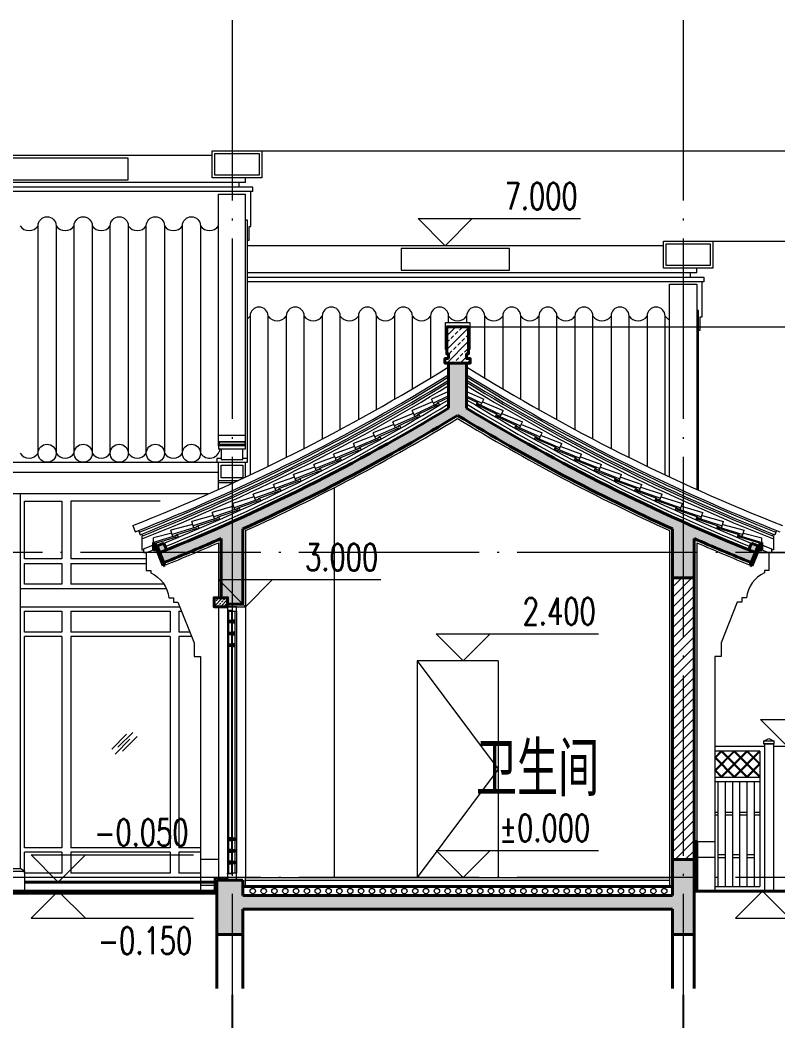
# Model space of a CAD drawing. Extents: x 577108 to 1042908, y 41950 to 81950.
# Drawn here: x 817575 to 825975, y 48706 to 59795 of the extents above; entities that cross this region are included whole.
import ezdxf

# ---------------------------------------------------------------- set-up
doc = ezdxf.new("R2010")
doc.units = 0
doc.header["$LTSCALE"] = 1000
doc.header["$MEASUREMENT"] = 0
doc.linetypes.add('DOTE', pattern=[2.42, 2, -0.2, 0.02, -0.2])
doc.layers.get('0').update_dxf_attribs({"linetype": 'CONTINUOUS', "lineweight": 13})
doc.layers.get('Defpoints').update_dxf_attribs({"linetype": 'CONTINUOUS', "lineweight": 5})
for name, color, linetype, lineweight in [('AXIS', 3, 'CONTINUOUS', 15), ('DIM_ELEV', 3, 'CONTINUOUS', 15), ('DOOR', 2, 'CONTINUOUS', 5), ('DOTE', 1, 'DOTE', 0), ('hatch', 8, 'CONTINUOUS', 5), ('LM-1', 7, 'CONTINUOUS', 18), ('LM-2', 8, 'CONTINUOUS', 18), ('LM-3', 251, 'CONTINUOUS', 5), ('LM-L', 7, 'CONTINUOUS', 15), ('LM-S', 8, 'CONTINUOUS', 5), ('PUB_TEXT', 7, 'CONTINUOUS', 20), ('REVISION', 1, 'CONTINUOUS', 5), ('wall', 2, 'CONTINUOUS', 40), ('姓名', 7, 'CONTINUOUS', 15), ('瓦1', 8, 'CONTINUOUS', 15), ('瓦2', 2, 'CONTINUOUS', 15), ('粉刷线', 251, 'CONTINUOUS', 0)]:
    doc.layers.add(name, color=color, linetype=linetype, lineweight=lineweight)
doc.styles.add('_TCH_DIM', font='SIMPLEX', dxfattribs={"bigfont": 'GBCBIG'})
doc.styles.add('DIM_FONT', font='SIMPLEX.shx', dxfattribs={"width": 0.8, "bigfont": 'hztxt.shx'})
doc.styles.add('HZ', font='romanc.shx', dxfattribs={"width": 0.7, "bigfont": 'hzdx.shx'})
doc.dimstyles.new('DIMN', dxfattribs={"dimtxt": 300, "dimasz": 100, "dimexe": 250, "dimexo": 300, "dimgap": 150, "dimtad": 1, "dimdec": 0, "dimzin": 0, "dimdsep": 46, "dimtxsty": 'DIM_FONT', "dimblk": 'ARCHTICK', "dimcen": 0.09, "dimclrt": 7, "dimazin": 2, "dimtfac": 1, "dimtdec": 0, "dimtix": 1, "dimtmove": 2, "dimatfit": 3, "dimldrblk": 'ARCHTICK', "dimfxl": 0, "dimtolj": 1, "dimtzin": 0, "dimarcsym": 0})
pattern_1 = [(45, (-236165.48, -386591.74), (-53.0330086, 53.0330086), []), (50, (-236165.48, -386591.74), (215.178055, -18.82564), [22.5, -247.5]), (355, (-236165.48, -386591.74), (-41.6254, 225.65764), [18, -198]), (100.4514, (-236147.54, -386593.31), (173.552815, 206.831863), [19.122057, -210.342634]), (46.1842, (-236165.48, -386531.74), (320.172315, -49.655704), [33.75, -371.25]), (96.6356, (-236138.8, -386535.88), (280.39881, 292.23536), [28.68309, -315.5139]), (351.1842, (-236165.48, -386531.74), (280.39858, 292.23558), [27, -297]), (21, (-236135.48, -386546.74), (179.072116, -120.785667), [22.5, -247.5]), (326, (-236135.48, -386546.74), (72.9946, 217.545014), [18, -198]), (71.4514, (-236120.55, -386556.8), (252.06679, 96.75915), [19.122057, -210.342634]), (37.5, (-236165.48, -386591.74), (3.6479566, 99.868156), [0, -195.6, 0, -201, 0, -198.75]), (7.5, (-236165.48, -386591.74), (78.920861, 118.323514), [0, -114.6, 0, -191.1, 0, -75.75]), (327.5, (-236232.38, -386591.74), (160.146731, -6.7664615), [0, -75, 0, -234, 0, -310.5]), (317.5, (-236262.38, -386591.74), (174.95585, 30.031495), [0, -97.5, 0, -155.4, 0, -220.5])]

# ---------------------------------------------------------------- blocks, each defined once
blk = doc.blocks.new('wa1')
at = {"layer": '瓦1'}
for p in [(-296, 55), (-47, 71)]:
    blk.add_line(p, (-291, 105), dxfattribs=at)
at = {"layer": '瓦2', "color": 2}
for p, q in [((-298, 33), (-296, 55)), ((-298, 33), (-258, 29)), ((2, 25), (-296, 55)), ((-258, 36), (-14, 11)), ((-258, 36), (-258, 29)), ((-14, 11), (-15, 1)), ((-15, 1), (0, 0)), ((2, 25), (0, 0))]:
    blk.add_line(p, q, dxfattribs=at)
blk = doc.blocks.new('M1')
at = {"layer": 'DOOR', "color": 8}
for p, q in [((-0.15, -0.1), (0.014, 0.064)), ((-0.112, -0.156), (0.052, 0.008)), ((-0.081, -0.081), (0.084, 0.083)), ((-0.03, -0.125), (0.134, 0.039))]:
    blk.add_line(p, q, dxfattribs=at)
blk = doc.blocks.new('_ArchTick')
at = {"color": 0, "linetype": 'ByBlock', "const_width": 0.4}
blk.add_lwpolyline([(-0.5, -0.5), (0.5, 0.5)], dxfattribs=at)
blk = doc.blocks.new('*D100')
at = {"layer": 'AXIS', "color": 0, "lineweight": -2, "transparency": 16777216}
for p, q in [((812425, 48995), (812425, 47045)), ((819925, 48995), (819925, 47045)), ((812425, 47295), (819925, 47295))]:
    blk.add_line(p, q, dxfattribs=at)
at = {"layer": 'Defpoints', "color": 0, "transparency": 16777216}
for p in [(812425, 49295), (819925, 49295), (819925, 47295)]:
    blk.add_point(p, dxfattribs=at)
at = {"layer": 'AXIS', "color": 0, "lineweight": -2, "transparency": 16777216, "xscale": 100, "yscale": 100, "zscale": 100, "rotation": 180}
blk.add_blockref('_ArchTick', (812425, 47295), dxfattribs=at)
at = {"layer": 'AXIS', "color": 0, "lineweight": -2, "transparency": 16777216, "xscale": 100, "yscale": 100, "zscale": 100}
blk.add_blockref('_ArchTick', (819925, 47295), dxfattribs=at)
at = {"layer": 'AXIS', "color": 7, "transparency": 16777216, "insert": (816175, 47595), "char_height": 300, "attachment_point": 5, "style": 'DIM_FONT'}
blk.add_mtext('\\A1;7500', dxfattribs=at)
blk = doc.blocks.new('*D101')
at = {"layer": 'AXIS', "color": 0, "lineweight": -2, "transparency": 16777216}
for p, q in [((819925, 48995), (819925, 47045)), ((824925, 48995), (824925, 47045)), ((819925, 47295), (824925, 47295))]:
    blk.add_line(p, q, dxfattribs=at)
at = {"layer": 'Defpoints', "color": 0, "transparency": 16777216}
for p in [(819925, 49295), (824925, 49295), (824925, 47295)]:
    blk.add_point(p, dxfattribs=at)
at = {"layer": 'AXIS', "color": 0, "lineweight": -2, "transparency": 16777216, "xscale": 100, "yscale": 100, "zscale": 100, "rotation": 180}
blk.add_blockref('_ArchTick', (819925, 47295), dxfattribs=at)
at = {"layer": 'AXIS', "color": 0, "lineweight": -2, "transparency": 16777216, "xscale": 100, "yscale": 100, "zscale": 100}
blk.add_blockref('_ArchTick', (824925, 47295), dxfattribs=at)
at = {"layer": 'AXIS', "color": 7, "transparency": 16777216, "insert": (822425, 47595), "char_height": 300, "attachment_point": 5, "style": 'DIM_FONT'}
blk.add_mtext('\\A1;5000', dxfattribs=at)
blk = doc.blocks.new('*D102')
at = {"layer": 'AXIS', "color": 0, "lineweight": -2, "transparency": 16777216}
for p, q in [((824925, 48995), (824925, 47045)), ((827925, 48995), (827925, 47045)), ((824925, 47295), (827925, 47295))]:
    blk.add_line(p, q, dxfattribs=at)
at = {"layer": 'Defpoints', "color": 0, "transparency": 16777216}
for p in [(824925, 49295), (827925, 49295), (827925, 47295)]:
    blk.add_point(p, dxfattribs=at)
at = {"layer": 'AXIS', "color": 0, "lineweight": -2, "transparency": 16777216, "xscale": 100, "yscale": 100, "zscale": 100, "rotation": 180}
blk.add_blockref('_ArchTick', (824925, 47295), dxfattribs=at)
at = {"layer": 'AXIS', "color": 0, "lineweight": -2, "transparency": 16777216, "xscale": 100, "yscale": 100, "zscale": 100}
blk.add_blockref('_ArchTick', (827925, 47295), dxfattribs=at)
at = {"layer": 'AXIS', "color": 7, "transparency": 16777216, "insert": (826425, 47595), "char_height": 300, "attachment_point": 5, "style": 'DIM_FONT'}
blk.add_mtext('\\A1;3000', dxfattribs=at)
blk = doc.blocks.new('*D103')
at = {"layer": 'AXIS', "color": 0, "lineweight": -2, "transparency": 16777216}
for p, q in [((794425, 48995), (794425, 46245)), ((824925, 48995), (824925, 46245)), ((794425, 46495), (824925, 46495))]:
    blk.add_line(p, q, dxfattribs=at)
at = {"layer": 'Defpoints', "color": 0, "transparency": 16777216}
for p in [(794425, 49295), (824925, 49295), (824925, 46495)]:
    blk.add_point(p, dxfattribs=at)
at = {"layer": 'AXIS', "color": 0, "lineweight": -2, "transparency": 16777216, "xscale": 100, "yscale": 100, "zscale": 100, "rotation": 180}
blk.add_blockref('_ArchTick', (794425, 46495), dxfattribs=at)
at = {"layer": 'AXIS', "color": 0, "lineweight": -2, "transparency": 16777216, "xscale": 100, "yscale": 100, "zscale": 100}
blk.add_blockref('_ArchTick', (824925, 46495), dxfattribs=at)
at = {"layer": 'AXIS', "color": 7, "transparency": 16777216, "insert": (809675, 46795), "char_height": 300, "attachment_point": 5, "style": 'DIM_FONT'}
blk.add_mtext('\\A1;30500', dxfattribs=at)

msp = doc.modelspace()

# ---------------------------------------------------------------- hatches: boundary and pattern name
at = {"layer": 'hatch'}
h = msp.add_hatch(dxfattribs=at)
h.set_pattern_fill('天然石材', color=256, scale=20, angle=90, style=0)
h.set_pattern_definition([(45, (737074.02, -50451.48), (-75.23616, 75.23616), []), (45, (737111.02, -50489.68), (-75.23616, 75.23616), [42, -24])])
h.paths.add_polyline_path([(822544.6627, 56395.1748), (822304.6627, 56395.1748), (822304.6627, 56095.1748), (822324.6627, 56095.1748), (822324.6627, 56045.1748), (822284.6627, 56045.1748), (822284.6627, 55995.1748), (822564.6627, 55995.1748), (822564.6627, 56045.1748), (822524.6627, 56045.1748), (822524.6627, 56095.1748), (822544.6627, 56095.1748)])
h = msp.add_hatch(dxfattribs=at)
h.set_pattern_fill('钢筋混凝土', color=256, scale=30, style=0)
h.set_pattern_definition(pattern_1)
h.paths.add_polyline_path([(825044.6627, 53615.0354), (825044.6627, 54050.7809, 0.0077881002), (825679.902, 53783.8353), (825724.6627, 53895.1748, -0.0407232041), (822524.6627, 55495.1748), (822524.6627, 55995.1748), (822324.6627, 55995.1748), (822324.6627, 55495.1748), (822324.6627, 55495.1748, -0.0407232042), (819124.6627, 53895.1748), (819169.4234, 53783.8353, 0.0077881002), (819804.6627, 54050.7809), (819804.6627, 53395.1748), (819874.6627, 53395.1748), (819874.6627, 53325.1748), (820044.6627, 53325.1748), (820044.6627, 54157.7676, 0.0304520894), (822424.6627, 55415.5237, 0.0304520894), (824804.6627, 54157.7676), (824804.6627, 53615.0354)])
h.paths.add_polyline_path([(825724.6627, 53895.1748), (825754.5031, 53969.4011, -0.0009090932), (825680.6008, 53999.2675), (825650.4906, 53925.1502, 0.0009090932)])
h.paths.add_polyline_path([(819094.8223, 53969.4011), (819124.6627, 53895.1748, 0.0009090932), (819198.8348, 53925.1502), (819168.7246, 53999.2675, -0.0009090932)])
h = msp.add_hatch(dxfattribs=at)
h.set_pattern_fill('普通砖', color=256, scale=30, style=0)
h.set_pattern_definition([(45, (-236165.48, -386534.44), (-56.427121, 56.427121), [])])
h.paths.add_polyline_path([(825044.6627, 50495.1748), (825044.6627, 53615.0354), (824804.6627, 53615.0354), (824804.6627, 50495.1748)])
h = msp.add_hatch(dxfattribs=at)
h.set_pattern_fill('天然石材', color=256, scale=10, style=0)
h.set_pattern_definition([(45, (-236165.476, -388663.83), (-37.6180808, 37.6180808), []), (45, (-236146.976, -388682.93), (-37.6180808, 37.6180808), [21, -12])])
h.paths.add_polyline_path([(819724.6627, 53295.1748), (819724.6627, 53395.1748), (819874.6627, 53395.1748), (819874.6627, 53295.1748)])
h = msp.add_hatch(dxfattribs=at)
h.set_pattern_fill('天然石材', color=256, scale=5, style=0)
h.set_pattern_definition([(45, (-444716.233, -410673.382), (-18.8090404, 18.8090404), []), (45, (-444706.983, -410682.932), (-18.8090404, 18.8090404), [10.5, -6])])
h.paths.add_polyline_path([(825074.6627, 50695.1748), (825044.6627, 50695.1748), (825044.6627, 50145.1748), (825074.6627, 50145.1748)])
h = msp.add_hatch(dxfattribs=at)
h.set_pattern_fill('钢筋混凝土', color=256, scale=30, style=0)
h.set_pattern_definition(pattern_1)
h.paths.add_polyline_path([(825044.6627, 49665.1748), (825044.6627, 50495.1748), (824804.6627, 50495.1748), (824804.6627, 50095.1748), (820044.6627, 50095.1748), (820044.6627, 50265.1748), (819754.6627, 50265.1748), (819754.6627, 49665.1748), (820044.6627, 49665.1748), (820044.6627, 49945.1748), (824804.6627, 49945.1748), (824804.6627, 49665.1748)])
h = msp.add_hatch(dxfattribs=at)
h.set_pattern_fill('天然石材', color=256, scale=5, style=0)
h.set_pattern_definition([(45, (-236165.476, -386582.193), (-18.8090404, 18.8090404), []), (45, (-236156.226, -386591.743), (-18.8090404, 18.8090404), [10.5, -6])])
h.paths.add_polyline_path([(819874.6627, 50295.1748), (819727.1627, 50295.1748), (819727.1627, 50292.6748), (819739.6627, 50280.1748), (819874.6627, 50280.1748)])
h.paths.add_polyline_path([(819739.6627, 50280.1748), (819727.1627, 50292.6748), (819724.6627, 50292.6748), (819724.6627, 50145.1748), (819739.6627, 50145.1748)])
at = {"layer": 'LM-S'}
h = msp.add_hatch(dxfattribs=at)
h.set_pattern_fill('文化石01', color=256, scale=500, style=0)
h.set_pattern_definition([(0, (-444716.2, -410683), (9e-13, 4000), [3000, -1000]), (0, (-444716.2, -410483), (9e-13, 4000), [-1200, 1200, -600, 1000]), (0, (-444716.2, -410283), (9e-13, 4000), [-1800, 2200]), (0, (-444716.2, -410083), (9e-13, 4000), [1800, -2200]), (0, (-444716.2, -409883), (9e-13, 4000), [-800, 3200]), (0, (-444716.2, -409683), (9e-13, 4000), [1400, -1000, 1200, -400]), (0, (-443316.2, -409483), (9e-13, 4000), [3200, -800]), (0, (-444916.2, -409283), (9e-13, 4000), [2200, -1800]), (0, (-445516.2, -409083), (9e-13, 4000), [1800, -2200]), (0, (-444716.2, -408883), (9e-13, 4000), [3200, -800]), (0, (-444716.2, -408683), (9e-13, 4000), [-1600, 1000, -600, 800]), (0, (-442716.2, -408483), (9e-13, 4000), [2400, -1600]), (0, (-444316.2, -408283), (9e-13, 4000), [1600, -800, 600, -1000]), (0, (-443516.2, -408083), (9e-13, 4000), [1600, -600, 1000, -800]), (0, (-441916.2, -407883), (9e-13, 4000), [2400, -1600]), (0, (-443516.2, -407683), (9e-13, 4000), [1600, -2400]), (0, (-442716.2, -407483), (9e-13, 4000), [1800, -2200]), (0, (-442716.2, -407283), (9e-13, 4000), [-1200, 2800]), (0, (-443916.2, -407083), (9e-13, 4000), [1200, -2800]), (0, (-442716.2, -406883), (9e-13, 4000), [2800, -1200]), (90, (-444716.2, -409083), (-4000, 1e-12), [600, -1600, 1400, -400]), (90, (-444316.2, -408883), (-4000, 1e-12), [1000, -600, 400, -2000]), (90, (-444116.2, -409683), (-4000, 1e-12), [400, -3600]), (90, (-443916.2, -410083), (-4000, 1e-12), [400, -2400, 600, -600]), (90, (-443716.2, -409283), (-4000, 1e-12), [400, -3600]), (90, (-443516.2, -410683), (-4000, 1e-12), [600, -1800, 1000, -600]), (90, (-443316.2, -409883), (-4000, 1e-12), [600, -3400]), (90, (-443116.2, -408883), (-4000, 1e-12), [600, -200, 400, -2800]), (90, (-442916.2, -410483), (-4000, 1e-12), [600, -3400]), (90, (-442716.2, -409483), (-4000, 1e-12), [600, -200, 600, -400, 1000, -1200]), (90, (-442316.2, -409483), (-4000, 1e-12), [-2800, 400, -400, 400]), (90, (-442116.2, -408883), (-4000, 1e-12), [400, -3600]), (90, (-441916.2, -410283), (-4000, 1e-12), [400, -1400, 1000, -1200]), (90, (-441716.2, -409683), (-4000, 1e-12), [200, -2600, 600, -600]), (90, (-441516.2, -409483), (-4000, 1e-12), [1000, -1000, 600, -1400]), (90, (-441316.2, -408483), (-4000, 1e-12), [600, -1000, 400, -2000]), (90, (-441116.2, -409883), (-4000, 1e-12), [400, -3600]), (90, (-440916.2, -409483), (-4000, 1e-12), [400, -1200, 600, -1800])])
h.paths.add_polyline_path([(825274.6627, 50695.1748), (825074.6627, 50695.1748), (825074.6627, 50145.1748), (825274.6627, 50145.1748)])
h.paths.add_polyline_path([(827774.6627, 50695.1748), (827574.6627, 50695.1748), (827574.6627, 50145.1748), (827774.6627, 50145.1748)])
h = msp.add_hatch(dxfattribs=at)
h.set_pattern_fill('文化石01', color=256, scale=500, style=0)
h.set_pattern_definition([(360, (-236165.5, -386591.7), (1e-12, 4000), [3000, -1000]), (360, (-236165.5, -386391.7), (1e-12, 4000), [-1200, 1200, -600, 1000]), (360, (-236165.5, -386191.7), (1e-12, 4000), [-1800, 2200]), (360, (-236165.5, -385991.7), (1e-12, 4000), [1800, -2200]), (360, (-236165.5, -385791.7), (1e-12, 4000), [-800, 3200]), (360, (-236165.5, -385591.7), (1e-12, 4000), [1400, -1000, 1200, -400]), (360, (-234765.5, -385391.7), (1e-12, 4000), [3200, -800]), (360, (-236365.5, -385191.7), (1e-12, 4000), [2200, -1800]), (360, (-236965.5, -384991.7), (1e-12, 4000), [1800, -2200]), (360, (-236165.5, -384791.7), (1e-12, 4000), [3200, -800]), (360, (-236165.5, -384591.7), (1e-12, 4000), [-1600, 1000, -600, 800]), (360, (-234165.5, -384391.7), (1e-12, 4000), [2400, -1600]), (360, (-235765.5, -384191.7), (1e-12, 4000), [1600, -800, 600, -1000]), (360, (-234965.5, -383991.7), (1e-12, 4000), [1600, -600, 1000, -800]), (360, (-233365.5, -383791.7), (1e-12, 4000), [2400, -1600]), (360, (-234965.5, -383591.7), (1e-12, 4000), [1600, -2400]), (360, (-234165.5, -383391.7), (1e-12, 4000), [1800, -2200]), (360, (-234165.5, -383191.7), (1e-12, 4000), [-1200, 2800]), (360, (-235365.5, -382991.7), (1e-12, 4000), [1200, -2800]), (360, (-234165.5, -382791.7), (1e-12, 4000), [2800, -1200]), (90, (-236165.5, -384991.7), (-4000, 1e-12), [600, -1600, 1400, -400]), (90, (-235765.5, -384791.7), (-4000, 1e-12), [1000, -600, 400, -2000]), (90, (-235565.5, -385591.7), (-4000, 1e-12), [400, -3600]), (90, (-235365.5, -385991.7), (-4000, 1e-12), [400, -2400, 600, -600]), (90, (-235165.5, -385191.7), (-4000, 1e-12), [400, -3600]), (90, (-234965.5, -386591.7), (-4000, 1e-12), [600, -1800, 1000, -600]), (90, (-234765.5, -385791.7), (-4000, 1e-12), [600, -3400]), (90, (-234565.5, -384791.7), (-4000, 1e-12), [600, -200, 400, -2800]), (90, (-234365.5, -386391.7), (-4000, 1e-12), [600, -3400]), (90, (-234165.5, -385391.7), (-4000, 1e-12), [600, -200, 600, -400, 1000, -1200]), (90, (-233765.5, -385391.7), (-4000, 1e-12), [-2800, 400, -400, 400]), (90, (-233565.5, -384791.7), (-4000, 1e-12), [400, -3600]), (90, (-233365.5, -386191.7), (-4000, 1e-12), [400, -1400, 1000, -1200]), (90, (-233165.5, -385591.7), (-4000, 1e-12), [200, -2600, 600, -600]), (90, (-232965.5, -385391.7), (-4000, 1e-12), [1000, -1000, 600, -1400]), (90, (-232765.5, -384391.7), (-4000, 1e-12), [600, -1000, 400, -2000]), (90, (-232565.5, -385791.7), (-4000, 1e-12), [400, -3600]), (90, (-232365.5, -385391.7), (-4000, 1e-12), [400, -1200, 600, -1800])])
h.paths.add_polyline_path([(819574.6627, 50295.1748), (819774.6627, 50295.1748), (819774.6627, 50495.1748), (819574.6627, 50495.1748)])
h.paths.add_polyline_path([(819574.6627, 50295.1748), (819574.6627, 50145.1748), (819724.6627, 50145.1748), (819724.6627, 50292.6748), (819727.1627, 50292.6748), (819727.1627, 50295.1748)])

# ---------------------------------------------------------------- linework, layer by layer
for p, q in [((817574.6627, 54545.1748), (817574.6627, 50395.1748)), ((819774.6627, 53295.1748), (819774.6627, 50295.1748)), ((820074.6627, 53295.1748), (820074.6627, 50295.1748)), ((819889.6627, 53115.1748), (819919.6627, 53145.1748)), ((819919.6627, 53115.1748), (819889.6627, 53145.1748)), ((819929.6627, 53115.1748), (819959.6627, 53145.1748)), ((819959.6627, 53115.1748), (819929.6627, 53145.1748)), ((819889.6627, 52985.1748), (819919.6627, 53015.1748)), ((819919.6627, 52985.1748), (819889.6627, 53015.1748)), ((819929.6627, 52985.1748), (819959.6627, 53015.1748)), ((819959.6627, 52985.1748), (819929.6627, 53015.1748)), ((819889.6627, 52855.1748), (819919.6627, 52885.1748)), ((819919.6627, 52855.1748), (819889.6627, 52885.1748)), ((819929.6627, 52855.1748), (819959.6627, 52885.1748)), ((819959.6627, 52855.1748), (819929.6627, 52885.1748)), ((819889.6627, 50735.1748), (819919.6627, 50705.1748)), ((819919.6627, 50735.1748), (819889.6627, 50705.1748)), ((819929.6627, 50735.1748), (819959.6627, 50705.1748)), ((819959.6627, 50735.1748), (819929.6627, 50705.1748)), ((819889.6627, 50605.1748), (819919.6627, 50575.1748)), ((819919.6627, 50605.1748), (819889.6627, 50575.1748)), ((819929.6627, 50605.1748), (819959.6627, 50575.1748)), ((819959.6627, 50605.1748), (819929.6627, 50575.1748)), ((819889.6627, 50475.1748), (819919.6627, 50445.1748)), ((819919.6627, 50475.1748), (819889.6627, 50445.1748)), ((819929.6627, 50475.1748), (819959.6627, 50445.1748)), ((819959.6627, 50475.1748), (819929.6627, 50445.1748)), ((817624.6627, 50365.1748), (817574.6627, 50395.1748)), ((819739.6627, 50280.1748), (819727.1627, 50292.6748)), ((820074.6627, 50295.1748), (824774.6627, 50295.1748)), ((820074.6627, 50265.1748), (824774.6627, 50265.1748))]:
    msp.add_line(p, q)
for points in [[(819874.6627, 53255.1748), (819929.6627, 53255.1748), (819929.6627, 53245.1748), (819974.6627, 53245.1748), (819974.6627, 53295.1748), (819874.6627, 53295.1748)], [(819919.6627, 53145.1748), (819919.6627, 53115.1748), (819889.6627, 53115.1748), (819889.6627, 53145.1748)], [(819929.6627, 53145.1748), (819929.6627, 53115.1748), (819959.6627, 53115.1748), (819959.6627, 53145.1748)], [(819919.6627, 53015.1748), (819919.6627, 52985.1748), (819889.6627, 52985.1748), (819889.6627, 53015.1748)], [(819929.6627, 53015.1748), (819929.6627, 52985.1748), (819959.6627, 52985.1748), (819959.6627, 53015.1748)], [(819919.6627, 52885.1748), (819919.6627, 52855.1748), (819889.6627, 52855.1748), (819889.6627, 52885.1748)], [(819929.6627, 52885.1748), (819929.6627, 52855.1748), (819959.6627, 52855.1748), (819959.6627, 52885.1748)], [(819919.6627, 50705.1748), (819919.6627, 50735.1748), (819889.6627, 50735.1748), (819889.6627, 50705.1748)], [(819929.6627, 50705.1748), (819929.6627, 50735.1748), (819959.6627, 50735.1748), (819959.6627, 50705.1748)], [(819919.6627, 50575.1748), (819919.6627, 50605.1748), (819889.6627, 50605.1748), (819889.6627, 50575.1748)], [(819929.6627, 50575.1748), (819929.6627, 50605.1748), (819959.6627, 50605.1748), (819959.6627, 50575.1748)], [(819919.6627, 50445.1748), (819919.6627, 50475.1748), (819889.6627, 50475.1748), (819889.6627, 50445.1748)], [(819929.6627, 50445.1748), (819929.6627, 50475.1748), (819959.6627, 50475.1748), (819959.6627, 50445.1748)], [(819874.6627, 50335.1748), (819874.6627, 50265.1748), (819974.6627, 50265.1748), (819974.6627, 50345.1748), (819929.6627, 50345.1748), (819929.6627, 50335.1748)], [(819724.6627, 50145.1748), (819739.6627, 50145.1748), (819739.6627, 50280.1748), (819874.6627, 50280.1748), (819874.6627, 50295.1748), (819727.1627, 50295.1748), (819727.1627, 50292.6748), (819724.6627, 50292.6748), (819724.6627, 50145.1748)]]:
    msp.add_lwpolyline(points, close=True)
msp.add_lwpolyline([(820074.6627, 50195.1748), (820074.6627, 50295.1748), (819974.6627, 50295.1748)])
for centre in [(820154.6627, 50145.1748), (820274.6627, 50145.1748), (820394.6627, 50145.1748), (820514.6627, 50145.1748), (820634.6627, 50145.1748), (820754.6627, 50145.1748), (820874.6627, 50145.1748), (820994.6627, 50145.1748), (821114.6627, 50145.1748), (821234.6627, 50145.1748), (821354.6627, 50145.1748), (821474.6627, 50145.1748), (821594.6627, 50145.1748), (821714.6627, 50145.1748), (821834.6627, 50145.1748), (821954.6627, 50145.1748), (822074.6627, 50145.1748), (822194.6627, 50145.1748), (822314.6627, 50145.1748), (822434.6627, 50145.1748), (822554.6627, 50145.1748), (822674.6627, 50145.1748), (822794.6627, 50145.1748), (822914.6627, 50145.1748), (823034.6627, 50145.1748), (823154.6627, 50145.1748), (823274.6627, 50145.1748), (823394.6627, 50145.1748), (823514.6627, 50145.1748), (823634.6627, 50145.1748), (823754.6627, 50145.1748), (823874.6627, 50145.1748), (823994.6627, 50145.1748), (824114.6627, 50145.1748), (824234.6627, 50145.1748), (824354.6627, 50145.1748), (824474.6627, 50145.1748), (824594.6627, 50145.1748), (824714.6627, 50145.1748)]:
    msp.add_circle(centre, 30)
at = {"layer": 'AXIS'}
for p, q in [((819924.6627, 49295.1748), (819924.6627, 45795.1748)), ((824924.6627, 49295.1748), (824924.6627, 45795.1748))]:
    msp.add_line(p, q, dxfattribs=at)
at = {"layer": 'DIM_ELEV'}
for p, q in [((820254.6627, 58345.1748), (830224.6627, 58345.1748)), ((822285.626, 57295.1748), (821985.626, 57595.1748)), ((821985.626, 57595.1748), (823785.626, 57595.1748)), ((822285.626, 57295.1748), (822585.626, 57595.1748)), ((825094.6627, 57345.1748), (830224.6627, 57345.1748)), ((822544.6627, 56395.1748), (830224.6627, 56395.1748)), ((825724.6627, 53895.1748), (830224.6627, 53895.1748)), ((820074.6627, 53295.1748), (819774.6627, 53595.1748)), ((819774.6627, 53595.1748), (821574.6627, 53595.1748)), ((820074.6627, 53295.1748), (820374.6627, 53595.1748)), ((822485.9014, 52695.1748), (822185.9014, 52995.1748)), ((822185.9014, 52995.1748), (823985.9014, 52995.1748)), ((822485.9014, 52695.1748), (822785.9014, 52995.1748)), ((826080.3293, 51745.1748), (825780.3293, 52045.1748)), ((825780.3293, 52045.1748), (827580.3293, 52045.1748)), ((822485.9014, 50295.1748), (822185.9014, 50595.1748)), ((822185.9014, 50595.1748), (823985.9014, 50595.1748)), ((822485.9014, 50295.1748), (822785.9014, 50595.1748)), ((817998.6996, 50245.1748), (817698.6996, 50545.1748)), ((817698.6996, 50545.1748), (819498.6996, 50545.1748)), ((817998.6996, 50245.1748), (818298.6996, 50545.1748)), ((817998.6996, 50145.1748), (817698.6996, 49845.1748)), ((817998.6996, 50145.1748), (818298.6996, 49845.1748)), ((825803.1098, 50145.1748), (825503.1098, 49845.1748)), ((825803.1098, 50145.1748), (826103.1098, 49845.1748)), ((817698.6996, 49845.1748), (819498.6996, 49845.1748)), ((825503.1098, 49845.1748), (827303.1098, 49845.1748))]:
    msp.add_line(p, q, dxfattribs=at)
at = {"layer": 'DOTE'}
for p, q in [((819924.6627, 59795.1748), (819924.6627, 48795.1748)), ((824924.6627, 59795.1748), (824924.6627, 48795.1748)), ((829924.6627, 53895.1748), (792271.3809, 53895.1748)), ((829924.6627, 50295.1748), (792271.3809, 50295.1748))]:
    msp.add_line(p, q, dxfattribs=at)
at = {"layer": 'hatch'}
for p, q in [((819784.6627, 55120.3422), (819784.6627, 55124.972)), ((820064.6627, 55120.3422), (820064.6627, 55124.972)), ((817624.6627, 54465.1748), (818037.621, 54465.1748)), ((817624.6627, 53825.1748), (817624.6627, 54465.1748)), ((818037.621, 54465.1748), (818037.621, 53825.1748)), ((818137.121, 54465.1748), (818137.121, 53825.1748)), ((819127.121, 54465.1748), (818137.121, 54465.1748)), ((818824.6627, 54195.1748), (818852.1013, 54125.3742)), ((818889.2292, 54140.0086), (818907.6072, 54093.5087)), ((825960.0962, 54140.0086), (825941.7182, 54093.5087)), ((818926.1867, 54100.8616), (818933.555, 54082.2684)), ((825923.1386, 54100.8616), (825915.7703, 54082.2684)), ((818037.621, 53825.1748), (817624.6627, 53825.1748)), ((818974.6627, 53825.1748), (818137.121, 53825.1748)), ((817624.6627, 53775.1748), (818037.621, 53775.1748)), ((817624.6627, 53545.1748), (817624.6627, 53775.1748)), ((818037.621, 53775.1748), (818037.621, 53545.1748)), ((818137.121, 53775.1748), (818137.121, 53545.1748)), ((818137.121, 53775.1748), (818974.6627, 53775.1748)), ((819196.9496, 53495.1748), (817574.6627, 53495.1748)), ((818037.621, 53545.1748), (817624.6627, 53545.1748)), ((819169.5925, 53545.1748), (818137.121, 53545.1748)), ((817574.6627, 53295.1748), (819344.6627, 53295.1748)), ((817624.6627, 53245.1748), (818037.621, 53245.1748)), ((817624.6627, 53015.1748), (817624.6627, 53245.1748)), ((818037.621, 53245.1748), (818037.621, 53015.1748)), ((818137.121, 53245.1748), (818137.121, 53015.1748)), ((818137.121, 53245.1748), (819237.121, 53245.1748)), ((819237.121, 53245.1748), (819237.121, 53015.1748)), ((819336.621, 53245.1748), (819336.621, 53015.1748)), ((819336.621, 53245.1748), (819364.6627, 53245.1748)), ((819874.6627, 53245.1748), (819874.6627, 50345.1748)), ((819889.6627, 50345.1748), (819889.6627, 53245.1748)), ((819924.6627, 50335.1748), (819924.6627, 53255.1748)), ((819959.6627, 50345.1748), (819959.6627, 53245.1748)), ((819974.6627, 53245.1748), (819974.6627, 50345.1748)), ((818037.621, 53015.1748), (817624.6627, 53015.1748)), ((819237.121, 53015.1748), (818137.121, 53015.1748)), ((819456.6627, 53015.1748), (819336.621, 53015.1748)), ((817624.6627, 50625.1748), (817624.6627, 52965.1748)), ((818037.621, 52965.1748), (817624.6627, 52965.1748)), ((818037.621, 52965.1748), (818037.621, 50625.1748)), ((818137.121, 52965.1748), (818137.121, 50625.1748)), ((819237.121, 52965.1748), (818137.121, 52965.1748)), ((819237.121, 52965.1748), (819237.121, 50625.1748)), ((819476.6627, 52965.1748), (819336.621, 52965.1748)), ((819336.621, 52965.1748), (819336.621, 50625.1748)), ((825824.6627, 51745.1748), (825274.6627, 51745.1748)), ((825774.6627, 51695.1748), (825274.6627, 51695.1748)), ((825484.7489, 51695.1748), (825274.6627, 51485.0886)), ((825343.3276, 51695.1748), (825274.6627, 51626.5099)), ((825491.0841, 51687.3678), (825274.6627, 51470.9464)), ((825349.6627, 51687.3678), (825274.6627, 51612.3678)), ((825626.1703, 51695.1748), (825336.1703, 51405.1748)), ((825341.8557, 51695.1748), (825631.8557, 51405.1748)), ((825632.5054, 51687.3678), (825350.3124, 51405.1748)), ((825355.9978, 51695.1748), (825645.9978, 51405.1748)), ((825767.5916, 51695.1748), (825477.5916, 51405.1748)), ((825491.0841, 51687.3678), (825773.2771, 51405.1748)), ((825774.6627, 51688.1037), (825491.7338, 51405.1748)), ((825497.4192, 51695.1748), (825774.6627, 51417.9313)), ((825632.5054, 51687.3678), (825766.8557, 51553.0175)), ((825638.8405, 51695.1748), (825774.6627, 51559.3526)), ((825774.6627, 51695.1748), (825774.6627, 50195.1748)), ((825824.6627, 51775.1748), (825824.6627, 50145.1748)), ((825924.6627, 51775.1748), (825824.6627, 51775.1748)), ((825924.6627, 51775.1748), (825924.6627, 50145.1748)), ((826425.5635, 51745.1748), (825924.6627, 51745.1748)), ((825274.6627, 51635.0886), (825504.5765, 51405.1748)), ((825274.6627, 51620.9464), (825490.4343, 51405.1748)), ((825274.6627, 51493.6672), (825363.1551, 51405.1748)), ((825274.6627, 51479.5251), (825349.013, 51405.1748)), ((825766.8557, 51553.0175), (825619.013, 51405.1748)), ((825774.6627, 51546.6824), (825633.1551, 51405.1748)), ((825774.6627, 51405.1748), (825274.6627, 51405.1748)), ((825774.6627, 51355.1748), (825274.6627, 51355.1748)), ((825309.6627, 51355.1748), (825309.6627, 50195.1748)), ((825389.6627, 51355.1748), (825389.6627, 50195.1748)), ((825469.6627, 51355.1748), (825469.6627, 50195.1748)), ((825549.6627, 51355.1748), (825549.6627, 50195.1748)), ((825629.6627, 51355.1748), (825629.6627, 50195.1748)), ((825709.6627, 51355.1748), (825709.6627, 50195.1748)), ((825309.6627, 51015.1748), (825274.6627, 51015.1748)), ((825469.6627, 51015.1748), (825389.6627, 51015.1748)), ((825629.6627, 51015.1748), (825549.6627, 51015.1748)), ((825774.6627, 51015.1748), (825709.6627, 51015.1748)), ((825309.6627, 50985.1748), (825274.6627, 50985.1748)), ((825469.6627, 50985.1748), (825389.6627, 50985.1748)), ((825629.6627, 50985.1748), (825549.6627, 50985.1748)), ((825774.6627, 50985.1748), (825709.6627, 50985.1748)), ((825074.6627, 50695.1748), (825274.6627, 50695.1748)), ((818037.621, 50625.1748), (817624.6627, 50625.1748)), ((817624.6627, 50345.1748), (817624.6627, 50575.1748)), ((818037.621, 50575.1748), (817624.6627, 50575.1748)), ((818037.621, 50575.1748), (818037.621, 50345.1748)), ((819237.121, 50625.1748), (818137.121, 50625.1748)), ((818137.121, 50575.1748), (818137.121, 50345.1748)), ((819237.121, 50575.1748), (818137.121, 50575.1748)), ((819237.121, 50575.1748), (819237.121, 50345.1748)), ((819574.6627, 50625.1748), (819336.621, 50625.1748)), ((819574.6627, 50575.1748), (819336.621, 50575.1748)), ((819336.621, 50575.1748), (819336.621, 50345.1748)), ((825389.6627, 50545.1748), (825309.6627, 50545.1748)), ((825389.6627, 50515.1748), (825309.6627, 50515.1748)), ((825549.6627, 50545.1748), (825469.6627, 50545.1748)), ((825549.6627, 50515.1748), (825469.6627, 50515.1748)), ((825709.6627, 50545.1748), (825629.6627, 50545.1748)), ((825709.6627, 50515.1748), (825629.6627, 50515.1748)), ((818037.621, 50345.1748), (817624.6627, 50345.1748)), ((819237.121, 50345.1748), (818137.121, 50345.1748)), ((819574.6627, 50345.1748), (819336.621, 50345.1748)), ((819574.6627, 50295.1748), (817624.6627, 50295.1748)), ((825274.6627, 50195.1748), (825774.6627, 50195.1748)), ((827026.4643, 50145.1748), (825824.6627, 50145.1748))]:
    msp.add_line(p, q, dxfattribs=at)
for points in [[(822304.6627, 56145.1748), (822289.6703, 56145.1748), (822289.6703, 56445.1748), (822559.6703, 56445.1748), (822559.6703, 56145.1748), (822544.6627, 56145.1748)], [(825814.6627, 51805.1748), (825874.6627, 51835.1748), (825934.6627, 51805.1748)]]:
    msp.add_lwpolyline(points, dxfattribs=at)
for points in [[(819919.6627, 53255.1748), (819874.6627, 53255.1748), (819874.6627, 53245.1748), (819919.6627, 53245.1748)], [(819919.6627, 53255.1748), (819919.6627, 50335.1748), (819929.6627, 50335.1748), (819929.6627, 53255.1748)], [(825934.6627, 51775.1748), (825934.6627, 51805.1748), (825814.6627, 51805.1748), (825814.6627, 51775.1748)], [(819919.6627, 50335.1748), (819874.6627, 50335.1748), (819874.6627, 50345.1748), (819919.6627, 50345.1748)]]:
    msp.add_lwpolyline(points, close=True, dxfattribs=at)
for centre, radius, start, end in [((810918.5422, 74307.4159), 21610.3906, 291.45978608, 301.85741795), ((833930.7832, 74307.4159), 21610.3906, 238.14258205, 248.54021392), ((810918.5422, 74307.4159), 21685.3906, 291.45978608, 301.73436028), ((810918.5422, 74307.4159), 21705.3906, 291.56522852, 301.701716), ((810918.5422, 74307.4159), 21735.3906, 291.56522852, 301.65288367), ((810918.5422, 74307.4159), 21755.3906, 291.59271231, 301.62041781), ((833930.7832, 74307.4159), 21685.3906, 238.26563972, 248.54021392), ((833930.7832, 74307.4159), 21705.3906, 238.298284, 248.43477148), ((833930.7832, 74307.4159), 21735.3906, 238.34711633, 248.43477148), ((833930.7832, 74307.4159), 21755.3906, 238.37958219, 248.40728769), ((810918.5422, 74307.4159), 21785.3906, 291.56148846, 301.57185196), ((833930.7832, 74307.4159), 21785.3906, 238.42814804, 248.43851154), ((810918.5422, 74307.4159), 21920, 291.9010928, 301.35588029), ((833930.7832, 74307.4159), 21920, 238.64411971, 248.0989072), ((810918.5422, 74307.4159), 21960, 292.10944155, 301.29230803), ((833930.7832, 74307.4159), 21960, 238.70769197, 247.89055845), ((810918.5422, 74307.4159), 21895.3906, 291.50403039, 291.81374495), ((810918.5422, 74307.4159), 21945.3906, 291.54366788, 291.76150516), ((833930.7832, 74307.4159), 21895.3906, 248.18625505, 248.49596961), ((833930.7832, 74307.4159), 21945.3906, 248.23849484, 248.45633212)]:
    msp.add_arc(centre, radius, start, end, dxfattribs=at)
at = {"layer": 'LM-1'}
for p, q in [((824774.6627, 54732.5739), (824774.6627, 56868.3401)), ((824774.6627, 56868.3401), (825074.6627, 56868.3401)), ((825074.6627, 56868.3401), (825074.6627, 54595.0311)), ((825094.6627, 54586.058), (825094.6627, 56578.7848)), ((811934.7904, 54895.1748), (819774.6627, 54895.1748)), ((819774.6627, 54595.0311), (819774.6627, 54895.1748)), ((820074.6627, 54732.5739), (820074.6627, 54895.1748)), ((819774.6627, 54782.6142), (812168.4346, 54782.6142)), ((819774.6627, 54695.1748), (819994.2781, 54695.1748)), ((819662.8438, 54545.1748), (812686.4816, 54545.1748)), ((817224.6627, 50365.1748), (817624.6627, 50365.1748)), ((817274.6627, 50395.1748), (817574.6627, 50395.1748)), ((817624.6627, 50365.1748), (817624.6627, 50145.1748))]:
    msp.add_line(p, q, dxfattribs=at)
msp.add_lwpolyline([(819784.6627, 55120.3422), (820064.6627, 55120.3422), (820064.6627, 55092.2805), (819784.6627, 55092.2805)], close=True, dxfattribs=at)
for points in [[(820074.6627, 55077.9284), (819774.6627, 55077.9284), (819774.6627, 55045.8525), (819804.6627, 55045.8525), (819804.6627, 54925.1748), (820044.6627, 54925.1748), (820044.6627, 55045.8525), (820074.6627, 55045.8525), (820074.6627, 55077.9284)], [(819804.6627, 54935.8242), (819754.6627, 54935.8242), (819754.6627, 54895.1748), (820094.6627, 54895.1748), (820094.6627, 54935.8242), (820044.6627, 54935.8242)]]:
    msp.add_lwpolyline(points, dxfattribs=at)
at = {"layer": 'LM-2'}
for p, q in [((819774.6627, 55077.9284), (819774.6627, 55124.972)), ((819804.6627, 55120.3422), (819804.6627, 55124.972)), ((820044.6627, 55120.3422), (820044.6627, 55124.972)), ((820074.6627, 55077.9284), (820074.6627, 55124.972)), ((819804.6627, 55077.9284), (819804.6627, 55092.2805)), ((819804.6627, 55045.8525), (820044.6627, 55045.8525)), ((820044.6627, 55077.9284), (820044.6627, 55092.2805)), ((819774.6627, 54670.1748), (819940.0579, 54670.1748))]:
    msp.add_line(p, q, dxfattribs=at)
for points in [[(818774.6627, 58265.1748), (817274.6627, 58265.1748), (817274.6627, 58025.1748), (818774.6627, 58025.1748)], [(819804.6627, 54864.5911), (820044.6627, 54864.5911), (820044.6627, 54724.5911), (819804.6627, 54724.5911)]]:
    msp.add_lwpolyline(points, close=True, dxfattribs=at)
at = {"layer": 'LM-3'}
msp.add_line((820174.6627, 50295.1748), (821174.6627, 50295.1748), dxfattribs=at)
at = {"layer": 'LM-L'}
for p, q in [((819704.6627, 58295.1748), (807644.6627, 58295.1748)), ((820074.6627, 57995.1748), (820074.6627, 58045.1748)), ((820154.6627, 57945.1748), (807194.6627, 57945.1748)), ((820154.6627, 57895.1748), (807194.6627, 57895.1748)), ((820074.6627, 57995.1748), (807274.6627, 57995.1748)), ((820004.6627, 57945.1748), (820004.6627, 57995.1748)), ((820134.6627, 57507.4256), (820134.6627, 57895.1748)), ((820154.6627, 57895.1748), (820154.6627, 57945.1748)), ((819774.6627, 55124.972), (819774.6627, 57865.0905)), ((819774.6627, 57865.0905), (820074.6627, 57865.0905)), ((820074.6627, 55124.972), (820074.6627, 57865.0905)), ((820094.6627, 57578.7848), (820074.6627, 57578.7848)), ((820094.6627, 54935.8242), (820094.6627, 57578.7848)), ((820114.6627, 57357.4256), (820114.6627, 57507.4256)), ((820114.6627, 57507.4256), (820134.6627, 57507.4256)), ((820094.6627, 57357.4256), (820114.6627, 57357.4256)), ((824704.6627, 57295.1748), (820094.6627, 57295.1748)), ((825074.6627, 56995.1748), (825074.6627, 57045.1748)), ((825074.6627, 56995.1748), (820094.6627, 56995.1748)), ((825004.6627, 56945.1748), (825004.6627, 56995.1748)), ((825134.6627, 56507.4256), (825134.6627, 56895.1748)), ((825094.6627, 56578.7848), (825074.6627, 56578.7848)), ((825114.6627, 56357.4256), (825114.6627, 56507.4256)), ((825114.6627, 56507.4256), (825134.6627, 56507.4256)), ((825094.6627, 56357.4256), (825114.6627, 56357.4256)), ((819774.6627, 55195.1748), (820074.6627, 55195.1748)), ((819774.6627, 55124.972), (820074.6627, 55124.972))]:
    msp.add_line(p, q, dxfattribs=at)
for points in [[(819704.6627, 58345.1748), (820254.6627, 58345.1748), (820254.6627, 58045.1748), (819704.6627, 58045.1748)], [(824704.6627, 57345.1748), (825254.6627, 57345.1748), (825254.6627, 57045.1748), (824704.6627, 57045.1748)]]:
    msp.add_lwpolyline(points, close=True, dxfattribs=at)
msp.add_lwpolyline([(820094.6627, 56945.1748), (825154.6627, 56945.1748), (825154.6627, 56895.1748), (820094.6627, 56895.1748)], dxfattribs=at)
at = {"layer": 'LM-S'}
for p, q in [((818924.6627, 54078.7467), (818924.6627, 53925.1748)), ((825924.6627, 54078.7467), (825924.6627, 53925.1748)), ((818924.6627, 53925.1748), (818944.6627, 53925.1748)), ((818944.6627, 53936.1243), (818944.6627, 53895.1748)), ((818944.6627, 53895.1748), (818977.1142, 53895.1748)), ((825904.6627, 53895.1748), (825872.2112, 53895.1748)), ((825904.6627, 53936.1243), (825904.6627, 53895.1748)), ((825924.6627, 53925.1748), (825904.6627, 53925.1748)), ((819774.6627, 50495.1748), (819574.6627, 50495.1748))]:
    msp.add_line(p, q, dxfattribs=at)
for points in [[(819734.6627, 58315.1748), (820224.6627, 58315.1748), (820224.6627, 58075.1748), (819734.6627, 58075.1748)], [(822999.6627, 57265.1748), (821799.6627, 57265.1748), (821799.6627, 57025.1748), (822999.6627, 57025.1748)], [(824734.6627, 57315.1748), (825224.6627, 57315.1748), (825224.6627, 57075.1748), (824734.6627, 57075.1748)]]:
    msp.add_lwpolyline(points, close=True, dxfattribs=at)
for points in [[(818974.6627, 53895.1748), (818974.6627, 53695.1748), (819024.6627, 53695.1748), (819024.6627, 53670.1748, -0.2592016427), (819224.6627, 53395.1748), (819274.6627, 53395.1748), (819274.6627, 53345.1748), (819324.6627, 53345.1748), (819504.6627, 52895.1748), (819504.6627, 52745.1748), (819574.6627, 52745.1748), (819574.6627, 50145.1748)], [(825874.6627, 53895.1748), (825874.6627, 53695.1748), (825824.6627, 53695.1748), (825824.6627, 53670.1748, 0.2592016427), (825624.6627, 53395.1748), (825574.6627, 53395.1748), (825574.6627, 53345.1748), (825524.6627, 53345.1748), (825344.6627, 52895.1748), (825344.6627, 52745.1748), (825274.6627, 52745.1748), (825274.6627, 50145.1748)]]:
    msp.add_lwpolyline(points, format="xyb", dxfattribs=at)
at = {"layer": 'REVISION', "color": 4}
msp.add_line((812594.6627, 50115.1748), (819754.6627, 50115.1748), dxfattribs=at)
at = {"layer": 'wall'}
for p, q in [((822324.6627, 55995.1748), (822324.6627, 55495.1748)), ((822524.6627, 55995.1748), (822324.6627, 55995.1748)), ((822524.6627, 55995.1748), (822524.6627, 55495.1748)), ((820044.6627, 54157.7676), (820044.6627, 53325.1748)), ((824804.6627, 54157.7676), (824804.6627, 50095.1748)), ((819054.6627, 54007.9185), (819054.6627, 53925.1502)), ((819804.6627, 54050.7809), (819804.6627, 53395.1748)), ((825044.6627, 54050.7809), (825044.6627, 49065.1748)), ((825794.6627, 54007.9185), (825794.6627, 53925.1502)), ((819074.6627, 53925.1502), (819054.6627, 53925.1502)), ((819074.6627, 53998.2985), (819074.6627, 53925.1502)), ((819094.8223, 53969.4011), (819076.2657, 53961.941)), ((819162.0569, 53748.5403), (819076.2657, 53961.941)), ((819180.6135, 53756.0004), (819094.8223, 53969.4011)), ((819198.8348, 53925.1502), (819168.7246, 53999.2675)), ((825650.4906, 53925.1502), (825680.6008, 53999.2675)), ((825668.7119, 53756.0004), (825754.5031, 53969.4011)), ((825687.2685, 53748.5403), (825773.0597, 53961.941)), ((825754.5031, 53969.4011), (825773.0597, 53961.941)), ((825774.6627, 53998.2985), (825774.6627, 53925.1502)), ((825774.6627, 53925.1502), (825794.6627, 53925.1502)), ((819180.6135, 53756.0004), (819162.0569, 53748.5403)), ((825668.7119, 53756.0004), (825687.2685, 53748.5403)), ((824804.6627, 53615.0354), (825044.6627, 53615.0354)), ((820044.6627, 53325.1748), (819874.6627, 53325.1748)), ((824804.6627, 50495.1748), (825044.6627, 50495.1748)), ((817624.6627, 50245.1748), (819724.6627, 50245.1748)), ((819754.6627, 50265.1748), (819754.6627, 49065.1748)), ((819754.6627, 50265.1748), (820044.6627, 50265.1748)), ((820044.6627, 50265.1748), (820044.6627, 50095.1748)), ((812594.6627, 50145.1748), (819754.6627, 50145.1748)), ((812594.6627, 50125.1748), (819754.6627, 50125.1748)), ((824804.6627, 50195.1748), (820044.6627, 50195.1748)), ((827804.6627, 50145.1748), (825044.6627, 50145.1748)), ((824804.6627, 50095.1748), (820044.6627, 50095.1748)), ((820044.6627, 49065.1748), (820044.6627, 49945.1748)), ((820044.6627, 49945.1748), (824804.6627, 49945.1748)), ((824804.6627, 49945.1748), (824804.6627, 49065.1748)), ((819754.6627, 49665.1748), (820044.6627, 49665.1748)), ((824804.6627, 49665.1748), (825044.6627, 49665.1748))]:
    msp.add_line(p, q, dxfattribs=at)
msp.add_lwpolyline([(822324.6627, 56045.1748), (822284.6627, 56045.1748), (822284.6627, 55995.1748), (822564.6627, 55995.1748), (822564.6627, 56045.1748), (822524.6627, 56045.1748), (822524.6627, 56095.1748), (822544.6627, 56095.1748), (822544.6627, 56395.1748), (822304.6627, 56395.1748), (822304.6627, 56095.1748), (822324.6627, 56095.1748), (822324.6627, 56045.1748)], dxfattribs=at)
for points in [[(819874.6627, 53295.1748), (819724.6627, 53295.1748), (819724.6627, 53395.1748), (819874.6627, 53395.1748)], [(825044.6627, 50695.1748), (825074.6627, 50695.1748), (825074.6627, 50145.1748), (825044.6627, 50145.1748)]]:
    msp.add_lwpolyline(points, close=True, dxfattribs=at)
for centre, radius, start, end in [((810918.5422, 74307.4159), 22000, 291.9010928, 301.22900957), ((833930.7832, 74307.4159), 22000, 238.77099043, 248.0989072), ((810918.5422, 74307.4159), 22120, 294.36658588, 301.34353455), ((833930.7832, 74307.4159), 22120, 238.65646545, 245.63341412), ((810918.5422, 74307.4159), 22120, 291.9010928, 293.68595781), ((833930.7832, 74307.4159), 22120, 246.31404219, 248.0989072), ((810918.5422, 74307.4159), 21920, 291.9010928, 292.10944155), ((833930.7832, 74307.4159), 21920, 247.89055845, 248.0989072)]:
    msp.add_arc(centre, radius, start, end, dxfattribs=at)
at = {"layer": '瓦1'}
for p, q in [((822324.6627, 55678.0857), (822135.3426, 55594.2392)), ((822524.6627, 55678.0857), (822713.9828, 55594.2392)), ((822157.248, 55549.2931), (822135.3426, 55594.2392)), ((822692.0774, 55549.2931), (822713.9828, 55594.2392)), ((819255.989, 54111.6486), (819054.6627, 54058.6845)), ((819054.6627, 54007.9185), (819054.6627, 54058.6845)), ((825593.3364, 54111.6486), (825794.6627, 54058.6845)), ((825794.6627, 54007.9185), (825794.6627, 54058.6845))]:
    msp.add_line(p, q, dxfattribs=at)
for points in [[(817774.6627, 54995.1748), (817774.6627, 57515.2471, -1), (817974.6627, 57515.2471), (817974.6627, 54995.1748)], [(818174.6627, 54995.1748), (818174.6627, 57515.2471, -1), (818374.6627, 57515.2471), (818374.6627, 54995.1748)], [(818574.6627, 54995.1748), (818574.6627, 57515.2471, -1), (818774.6627, 57515.2471), (818774.6627, 54995.1748)], [(818974.6627, 54995.1748), (818974.6627, 57515.2471, -1), (819174.6627, 57515.2471), (819174.6627, 54995.1748)], [(819374.6627, 54995.1748), (819374.6627, 57515.2471, -1), (819574.6627, 57515.2471), (819574.6627, 54995.1748)], [(820324.6625, 54851.4686), (820324.6625, 56515.2471, 1), (820124.6625, 56515.2471), (820124.6625, 54756.0391)], [(820724.6625, 55049.9761), (820724.6625, 56515.2471, 1), (820524.6625, 56515.2471), (820524.6625, 54949.4347)], [(821124.6625, 55258.949), (821124.6625, 56515.2471, 1), (820924.6625, 56515.2471), (820924.6625, 55153.1333)], [(821524.6625, 55478.7358), (821524.6625, 56515.2471, 1), (821324.6625, 56515.2471), (821324.6625, 55367.4675)], [(821924.6625, 55709.7198), (821924.6625, 56515.2471, 1), (821724.6625, 56515.2471), (821724.6625, 55592.8027)], [(822324.6625, 56445.1748), (822324.6625, 56515.2471, 1), (822124.6625, 56515.2471), (822124.6625, 55829.5413)], [(822724.6625, 55829.5415), (822724.6625, 56515.2471, 1), (822524.6625, 56515.2471), (822524.6625, 56445.1748)], [(823124.6625, 55592.8029), (823124.6625, 56515.2471, 1), (822924.6625, 56515.2471), (822924.6625, 55709.7201)], [(823524.6625, 55367.4678), (823524.6625, 56515.2471, 1), (823324.6625, 56515.2471), (823324.6625, 55478.736)], [(823924.6625, 55153.1336), (823924.6625, 56515.2471, 1), (823724.6625, 56515.2471), (823724.6625, 55258.9492)], [(824324.6625, 54949.4349), (824324.6625, 56515.2471, 1), (824124.6625, 56515.2471), (824124.6625, 55049.9763)], [(824724.6625, 54756.0394), (824724.6625, 56515.2471, 1), (824524.6625, 56515.2471), (824524.6625, 54851.4688)]]:
    msp.add_lwpolyline(points, format="xyb", dxfattribs=at)
for centre in [(817874.6627, 54995.1748), (818274.6627, 54995.1748), (818674.6627, 54995.1748), (819074.6627, 54995.1748), (819474.6627, 54995.1748)]:
    msp.add_circle(centre, 100, dxfattribs=at)
for centre, start, end in [((817674.6627, 57581.5796), 213.55730977, 326.44269023), ((818074.6627, 57581.5796), 213.55730977, 326.44269023), ((818474.6627, 57581.5796), 213.55730977, 326.44269023), ((818874.6627, 57581.5796), 213.55730977, 326.44269023), ((819274.6627, 57581.5796), 213.55730977, 326.44269023), ((819674.6627, 57581.5796), 213.55730977, 326.44269023), ((820024.6625, 56581.5796), 305.68546157, 326.44269023), ((820424.6625, 56581.5796), 213.55730977, 326.44269023), ((820824.6625, 56581.5796), 213.55730977, 326.44269023), ((821224.6625, 56581.5796), 213.55730977, 326.44269023), ((821624.6625, 56581.5796), 213.55730977, 326.44269023), ((822024.6625, 56581.5796), 213.55730977, 326.44269023), ((822424.6625, 56581.5796), 213.55730977, 326.44269023), ((822824.6625, 56581.5796), 213.55730977, 326.44269023), ((823224.6625, 56581.5796), 213.55730977, 326.44269023), ((823624.6625, 56581.5796), 213.55730977, 326.44269023), ((824024.6625, 56581.5796), 213.55730977, 326.44269023), ((824424.6625, 56581.5796), 213.55730977, 326.44269023), ((824824.6625, 56581.5796), 213.55730977, 245.37579498), ((819674.6627, 55061.5073), 213.55730977, 352.50400683), ((817674.6627, 55061.5073), 213.55730977, 326.44269023), ((818074.6627, 55061.5073), 213.55730977, 326.44269023), ((818474.6627, 55061.5073), 213.55730977, 326.44269023), ((818874.6627, 55061.5073), 213.55730977, 326.44269023), ((819274.6627, 55061.5073), 213.55730977, 326.44269023)]:
    msp.add_arc(centre, 120, start, end, dxfattribs=at)
at = {"layer": '瓦2', "color": 2}
for p, q in [((822324.6627, 55630.8857), (822157.248, 55549.2931)), ((822199.7765, 55553.3335), (822324.6627, 55614.1991)), ((822524.6627, 55630.8857), (822692.0774, 55549.2931)), ((822649.5489, 55553.3335), (822524.6627, 55614.1991)), ((822166.8863, 55529.5168), (822157.248, 55549.2931)), ((822166.8863, 55529.5168), (822202.8432, 55547.041)), ((822199.7765, 55553.3335), (822202.8432, 55547.041)), ((822649.5489, 55553.3335), (822646.4822, 55547.041)), ((822682.4391, 55529.5168), (822646.4822, 55547.041)), ((822682.4391, 55529.5168), (822692.0774, 55549.2931)), ((819319.0025, 54087.9018), (819054.6627, 54007.9185)), ((819074.6627, 53998.2985), (819308.9895, 54069.2005)), ((819308.9895, 54069.2005), (819311.8856, 54059.629)), ((819311.8856, 54059.629), (819326.2428, 54063.9732)), ((819319.0025, 54087.9018), (819326.2428, 54063.9732)), ((825530.3229, 54087.9018), (825523.0826, 54063.9732)), ((825537.4398, 54059.629), (825523.0826, 54063.9732)), ((825530.3229, 54087.9018), (825794.6627, 54007.9185)), ((825540.3359, 54069.2005), (825537.4398, 54059.629)), ((825774.6627, 53998.2985), (825540.3359, 54069.2005))]:
    msp.add_line(p, q, dxfattribs=at)
at = {"layer": '粉刷线'}
for p, q in [((821054.6627, 54612.7069), (821054.6627, 50295.1748)), ((820074.6627, 54138.4308), (820074.6627, 53295.1748)), ((824774.6627, 54138.4308), (824774.6627, 50195.1748)), ((819774.6627, 54004.9128), (819774.6627, 53395.1748)), ((825074.6627, 54004.9128), (825074.6627, 50695.1748)), ((819874.6627, 53295.1748), (820074.6627, 53295.1748)), ((821974.6627, 52695.1748), (821974.6627, 50295.1748)), ((822874.6627, 52695.1748), (821974.6627, 52695.1748)), ((822874.6627, 52695.1748), (822874.6627, 50295.1748))]:
    msp.add_line(p, q, dxfattribs=at)
msp.add_lwpolyline([(821974.6627, 52695.1748), (822874.6627, 51495.1748), (821974.6627, 50295.1748)], dxfattribs=at)
for centre, start, end in [((810918.5422, 74307.4159), 294.41663856, 301.29628316), ((833930.7832, 74307.4159), 238.70371684, 245.58336144), ((810918.5422, 74307.4159), 291.9010928, 293.56722977), ((833930.7832, 74307.4159), 246.43277023, 248.0989072)]:
    msp.add_arc(centre, 22150, start, end, dxfattribs=at)

# ---------------------------------------------------------------- block references
at = {"layer": 'hatch'}
for p, rotation in [((822224.4372, 55528.0885), 31.04959774152104), ((822009.5263, 55400.3677), 30.39613309830695), ((821793.1726, 55275.1062), 29.74266845596831), ((821575.4045, 55152.3203), 29.08920381738976), ((821356.2502, 55032.0261), 28.43573917613096), ((821135.7382, 54914.2391), 27.78227454617688), ((820913.8972, 54798.9747), 27.12880990212594), ((820690.756, 54686.2478), 26.47534526954938), ((820466.3437, 54576.0732), 25.82188062891885), ((820240.6895, 54468.4651), 25.16841598290681), ((820013.8227, 54363.4375), 24.51495134390057), ((819785.7729, 54261.0042), 23.86148671186715), ((819556.5696, 54161.1785), 23.20802207713428)]:
    msp.add_blockref('wa1', p, dxfattribs=dict(at, rotation=rotation))
at = {"layer": 'hatch', "xscale": -1}
for p, rotation in [((822624.8882, 55528.0885), 328.950402258479), ((822839.7991, 55400.3677), 329.6038669016931), ((823056.1528, 55275.1062), 330.2573315440317), ((823273.9209, 55152.3203), 330.9107961826103), ((823493.0752, 55032.0261), 331.564260823869), ((823713.5872, 54914.2391), 332.2177254538232), ((823935.4282, 54798.9747), 332.871190097874), ((824158.5694, 54686.2478), 333.5246547304506), ((824382.9817, 54576.0732), 334.1781193710812), ((824608.6359, 54468.4651), 334.8315840170932), ((824835.5027, 54363.4375), 335.4850486560994), ((825063.5525, 54261.0042), 336.1385132999848), ((825292.7558, 54161.1785), 336.7919779228657)]:
    msp.add_blockref('wa1', p, dxfattribs=dict(at, rotation=rotation))
at = {"layer": 'wall', "xscale": 1000, "yscale": 1000, "zscale": 1000}
msp.add_blockref('M1', (818740.7557, 51818.8107), dxfattribs=at)

# ---------------------------------------------------------------- texts
at = {"layer": 'PUB_TEXT', "style": '_TCH_DIM', "width": 0.705882}
for s, p in [('7.000', (822945.626, 57695.1748)), ('3.000', (820734.6627, 53695.1748)), ('2.400', (823145.9014, 53095.1748)), ('-0.050', (818398.6996, 50645.1748)), ('%%P0.000', (822885.9014, 50695.1748)), ('-0.150', (818438.6996, 49447.6748))]:
    msp.add_text(s, height=297.5, dxfattribs=at).set_placement(p)
at = {"layer": '姓名', "style": 'HZ', "width": 0.8}
msp.add_text('卫生间', height=600, dxfattribs=at).set_placement((822626.0342, 51196.1046))

# ---------------------------------------------------------------- dimensions: what is measured, and where the dimension line sits
at = {"layer": 'AXIS'}
for p1, p2, distance, picture, middle in [((794424.6627, 49295.1748), (824924.6627, 49295.1748), -2800, '*D103', (809674.6627, 46795.1748)), ((812424.6627, 49295.1748), (819924.6627, 49295.1748), -2000, '*D100', (816174.6627, 47595.1748)), ((819924.6627, 49295.1748), (824924.6627, 49295.1748), -2000, '*D101', (822424.6627, 47595.1748)), ((824924.6627, 49295.1748), (827924.6627, 49295.1748), -2000, '*D102', (826424.6627, 47595.1748))]:
    dim = msp.add_aligned_dim(p1=p1, p2=p2, distance=distance, dimstyle='DIMN', dxfattribs=at)
    dim.commit()
    dim.dimension.update_dxf_attribs({"geometry": picture, "text_midpoint": middle})

doc.saveas('drawing.dxf')
